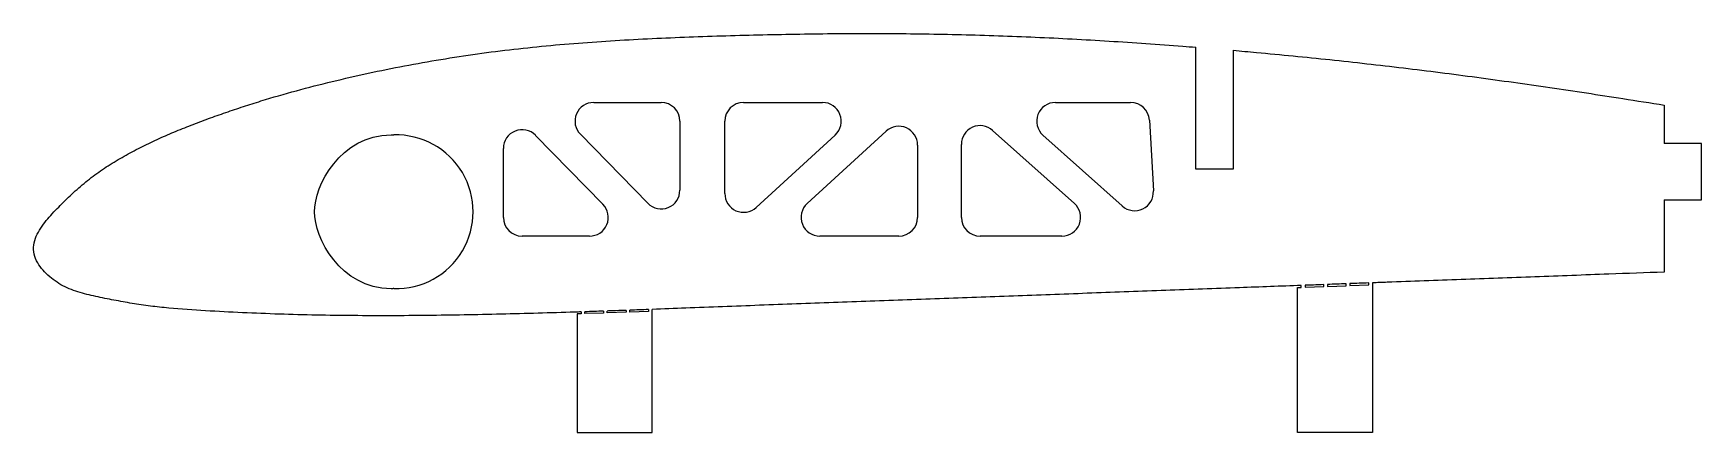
# Model space of a CAD drawing. Header units: millimetres. Extents: x 63.3 to 152.3, y -10 to 11.3.
import ezdxf

# ---------------------------------------------------------------- set-up
doc = ezdxf.new("R2010")
doc.units = ezdxf.units.MM

msp = doc.modelspace()

# ---------------------------------------------------------------- linework, layer by layer
at = {"color": 7, "linetype": 'Continuous', "lineweight": 25}
for p, q in [((125.316, 4.051), (125.316, 10.555)), ((127.316, 10.388), (127.316, 4.051)), ((93.184, 7.607), (96.782, 7.607)), ((101.18, 7.607), (105.394, 7.607)), ((117.827, 7.607), (121.841, 7.607)), ((150.316, 7.464), (150.316, 5.418)), ((97.782, 6.607), (97.782, 2.93)), ((100.18, 2.749), (100.18, 6.607)), ((122.839, 6.664), (123.053, 2.889)), ((90.076, 5.854), (93.673, 2.178)), ((96.067, 2.231), (92.469, 5.908)), ((106.069, 5.869), (101.855, 2.012)), ((104.577, 2.216), (108.792, 6.074)), ((112.807, 1.478), (112.807, 5.374)), ((114.473, 6.12), (118.836, 2.224)), ((121.389, 2.086), (117.161, 5.861)), ((152.316, 5.418), (150.316, 5.418)), ((152.316, 2.418), (152.316, 5.418)), ((88.361, 1.478), (88.361, 5.155)), ((110.467, 5.336), (110.467, 1.478)), ((127.316, 4.051), (125.316, 4.051)), ((150.316, 2.418), (152.316, 2.418)), ((150.316, 2.418), (150.316, -1.441)), ((92.959, 0.478), (89.361, 0.478)), ((109.467, 0.478), (105.253, 0.478)), ((118.17, 0.478), (113.807, 0.478)), ((130.745, -2.265), (130.948, -2.258)), ((130.745, -10), (130.745, -2.265)), ((130.948, -2.258), (130.948, -2.152)), ((131.148, -2.144), (131.148, -2.251)), ((131.148, -2.251), (132.147, -2.214)), ((132.147, -2.214), (132.147, -2.108)), ((132.347, -2.1), (132.347, -2.207)), ((132.347, -2.207), (133.346, -2.17)), ((133.346, -2.17), (133.346, -2.064)), ((133.546, -2.056), (133.546, -2.163)), ((133.546, -2.163), (134.545, -2.126)), ((134.545, -2.126), (134.545, -2.02)), ((134.745, -2.012), (134.745, -10)), ((92.71, -3.656), (92.71, -3.556)), ((93.71, -3.523), (93.71, -3.623)), ((93.91, -3.616), (93.91, -3.516)), ((94.909, -3.48), (94.909, -3.58)), ((95.109, -3.573), (95.109, -3.473)), ((96.108, -3.536), (95.109, -3.573)), ((96.108, -3.436), (96.108, -3.536)), ((96.308, -10), (96.308, -3.429)), ((92.51, -3.663), (92.308, -3.67)), ((92.308, -3.67), (92.308, -10)), ((92.51, -3.563), (92.51, -3.663)), ((93.71, -3.623), (92.71, -3.656)), ((94.909, -3.58), (93.91, -3.616)), ((92.308, -10), (96.308, -10)), ((134.745, -10), (130.745, -10))]:
    msp.add_line(p, q, dxfattribs=at)
for centre, radius, start, end in [((93.184, 6.607), 1, 90, 224.3753), ((96.782, 6.607), 1, 0, 90), ((101.18, 6.607), 1, 90, 180), ((105.394, 6.607), 1, 312.47037, 90), ((117.827, 6.607), 1, 90, 228.24049), ((121.841, 6.607), 1, 3.24049, 90), ((109.467, 5.336), 1, 360, 132.47037), ((113.807, 5.374), 1, 48.24049, 180), ((82.646, 1.776), 4.1, 268.1337, 91.8663), ((89.361, 5.155), 1, 44.3753, 180), ((96.782, 2.93), 1, 224.3753, 0), ((101.18, 2.749), 1, 180, 312.47037), ((122.055, 2.832), 1, 228.24049, 3.24049), ((92.959, 1.478), 1, 270, 44.3753), ((105.253, 1.478), 1, 132.47037, 270), ((118.17, 1.478), 1, 270, 48.24049), ((89.361, 1.478), 1, 180, 270), ((109.467, 1.478), 1, 270, 0), ((113.807, 1.478), 1, 180, 270)]:
    msp.add_arc(centre, radius, start, end, dxfattribs=at)
for points, knots in [([(92.51, -3.563), (92.401, -3.567), (91.634, -3.592), (90.21, -3.635), (88.239, -3.687), (86.267, -3.728), (84.295, -3.757), (82.323, -3.769), (80.351, -3.764), (78.379, -3.737), (76.408, -3.688), (74.437, -3.608), (72.468, -3.509), (70.828, -3.4), (69.521, -3.256), (68.544, -3.116), (67.575, -2.935), (66.607, -2.745), (65.646, -2.524), (64.88, -2.211), (64.332, -1.846), (63.956, -1.526), (63.629, -1.155), (63.373, -0.73), (63.251, -0.243), (63.325, 0.253), (63.531, 0.703), (63.803, 1.115), (64.116, 1.496), (64.452, 1.857), (64.8, 2.207), (65.152, 2.552), (65.512, 2.889), (65.882, 3.215), (66.266, 3.525), (66.792, 3.919), (67.476, 4.374), (68.33, 4.868), (69.206, 5.322), (70.1, 5.739), (71.007, 6.126), (71.924, 6.488), (72.849, 6.83), (73.78, 7.155), (74.716, 7.466), (75.97, 7.858), (77.551, 8.309), (79.463, 8.792), (81.387, 9.225), (83.321, 9.611), (85.264, 9.951), (87.215, 10.242), (89.824, 10.564), (93.099, 10.853), (97.038, 11.066), (100.98, 11.196), (104.923, 11.279), (108.867, 11.297), (112.811, 11.241), (116.753, 11.103), (120.692, 10.893), (123.545, 10.694), (125.086, 10.573), (125.316, 10.555)], [0.3750134, 0.3750134, 0.3750134, 0.3750134, 0.3763154, 0.3841115, 0.3919075, 0.3997036, 0.4074996, 0.4152957, 0.4230917, 0.4308878, 0.4386839, 0.4464799, 0.454276, 0.462072, 0.4659701, 0.4698681, 0.4737661, 0.4776641, 0.4815622, 0.4854602, 0.4874092, 0.4893582, 0.4913072, 0.4932563, 0.4952053, 0.4971543, 0.4991033, 0.5010523, 0.5030013, 0.5049503, 0.5068994, 0.5088484, 0.5107974, 0.5127464, 0.5146954, 0.5166444, 0.5205425, 0.5244405, 0.5283385, 0.5322365, 0.5361346, 0.5400326, 0.5439306, 0.5478287, 0.5517267, 0.5556247, 0.5634208, 0.5712168, 0.5790129, 0.5868089, 0.594605, 0.6024011, 0.6101971, 0.6257892, 0.6413814, 0.6569735, 0.6725656, 0.6881577, 0.7037498, 0.7193419, 0.734934, 0.7505262, 0.7532654, 0.7532654, 0.7532654, 0.7532654]), ([(127.316, 10.388), (127.73, 10.352), (129.452, 10.198), (132.482, 9.899), (136.401, 9.457), (140.314, 8.959), (144.22, 8.412), (147.553, 7.906), (149.584, 7.583), (150.316, 7.464)], [0.76119932, 0.76119932, 0.76119932, 0.76119932, 0.76611827, 0.78171039, 0.7973025, 0.81289462, 0.82848673, 0.84407885, 0.85287822, 0.85287822, 0.85287822, 0.85287822]), ([(82.379, -2.324), (79.646, -2.324), (78.279, 0.409), (78.279, 3.143), (79.646, 5.876), (82.379, 5.876)], [0, 0, 0, 0, 0.5, 0.5, 1, 1, 1, 1]), ([(150.316, -1.441), (149.331, -1.477), (147.033, -1.561), (143.42, -1.694), (139.479, -1.839), (136.587, -1.945), (135.009, -2.003), (134.745, -2.012)], [0.14633587, 0.14633587, 0.14633587, 0.14633587, 0.15802578, 0.1736179, 0.18921001, 0.20480213, 0.20793462, 0.20793462, 0.20793462, 0.20793462]), ([(130.948, -2.152), (129.85, -2.192), (127.438, -2.281), (123.713, -2.418), (119.771, -2.563), (115.83, -2.708), (111.888, -2.852), (107.947, -2.994), (104.006, -3.138), (100.721, -3.261), (98.155, -3.36), (96.903, -3.407), (96.308, -3.429)], [0.2229571, 0.2229571, 0.2229571, 0.2229571, 0.2359864, 0.2515785, 0.2671706, 0.2827627, 0.2983548, 0.3139469, 0.329539, 0.3451312, 0.3529272, 0.3599909, 0.3599909, 0.3599909, 0.3599909]), ([(132.147, -2.108), (131.963, -2.114), (131.63, -2.127), (131.297, -2.139), (131.148, -2.144)], [0.218213144, 0.218213144, 0.218213144, 0.218213144, 0.220394242, 0.222166421, 0.222166421, 0.222166421, 0.222166421]), ([(94.909, -3.48), (94.657, -3.489), (94.324, -3.501), (93.99, -3.513), (93.91, -3.516)], [0.365525526, 0.365525526, 0.365525526, 0.365525526, 0.368519336, 0.369478805, 0.369478805, 0.369478805, 0.369478805])]:
    msp.add_open_spline(points, degree=3, knots=knots, dxfattribs=at)
for points in [[(82.379, 5.876), (82.401, 5.876), (82.446, 5.876), (82.49, 5.875), (82.513, 5.874)], [(82.513, -2.322), (82.49, -2.323), (82.446, -2.324), (82.401, -2.324), (82.379, -2.324)], [(133.346, -2.064), (133.013, -2.076), (132.68, -2.088), (132.347, -2.1)], [(134.545, -2.02), (134.212, -2.032), (133.879, -2.044), (133.546, -2.056)], [(93.71, -3.523), (93.377, -3.534), (93.043, -3.545), (92.71, -3.556)], [(96.108, -3.436), (95.775, -3.449), (95.442, -3.461), (95.109, -3.473)]]:
    msp.add_open_spline(points, degree=3, dxfattribs=at)

doc.saveas('drawing.dxf')
